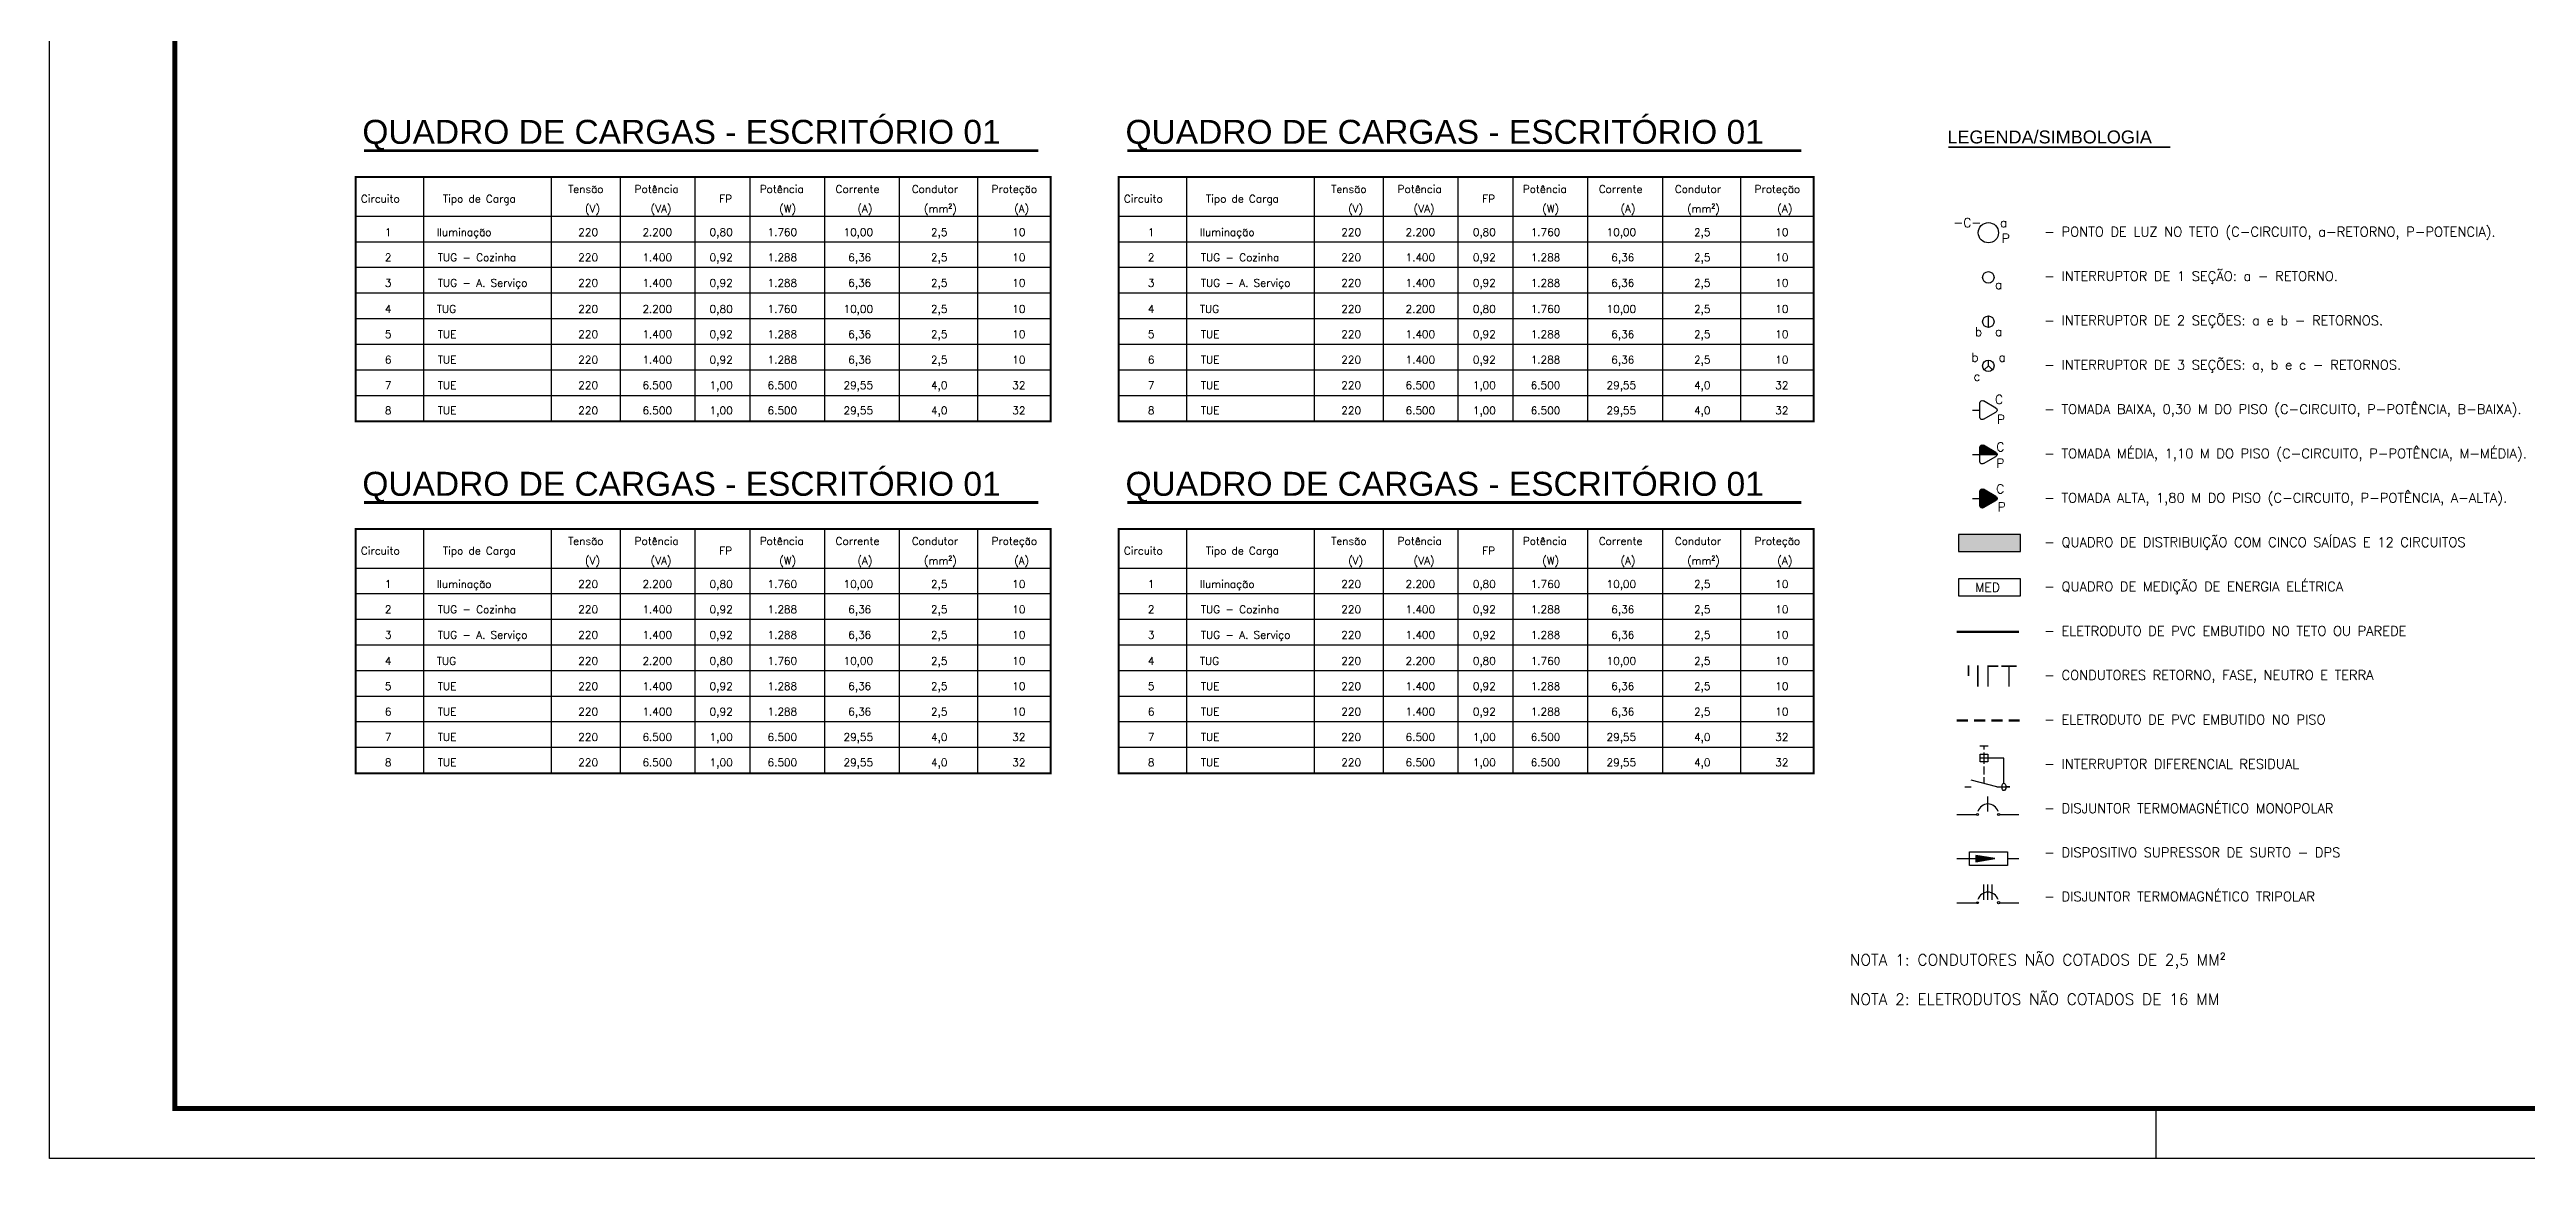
# Model space of a CAD drawing. Header units: millimetres. Extents: x 2788 to 2954, y 1337 to 1391.
# Drawn here: x 2875.97 to 2900.69, y 1336.55 to 1347.61 of the extents above; entities that cross this region are included whole.
import ezdxf
from ezdxf.enums import TextEntityAlignment as Align

# ---------------------------------------------------------------- set-up
doc = ezdxf.new("R2010")
doc.units = ezdxf.units.MM
doc.linetypes.add('HIDDEN', pattern=[0.375, 0.25, -0.125])
for name, color, linetype in [('Diagrama Unifilar', 7, 'Continuous'), ('ILUMINACAO', 1, 'Continuous'), ('INTERRUPTORES', 1, 'Continuous'), ('LEGENDAS', 7, 'Continuous'), ('TOMADAS-ENERGIA', 1, 'Continuous')]:
    doc.layers.add(name, color=color, linetype=linetype)
doc.layers.add('ELETRODUTO', color=5, linetype='Continuous', lineweight=50)
doc.layers.add('TOMADAS', color=1, linetype='Continuous', lineweight=25)
doc.styles.add('ANACECILIA', font='swissel.ttf')
doc.styles.add('ROMANS', font='romans.shx', dxfattribs={"height": 0.002})

# ---------------------------------------------------------------- blocks, each defined once
blk = doc.blocks.new('A$C4C292237')
at = {"linetype": 'Continuous'}
for p, q in [((1.1, 0.573), (0, 0.573)), ((0, 0.573), (0, 0.273)), ((1.1, 0.273), (1.1, 0.573)), ((0, 0.273), (1.1, 0.273))]:
    blk.add_line(p, q, dxfattribs=at)
at = {"linetype": 'Continuous', "style": 'ROMANS'}
blk.add_text('MED', height=0.16, dxfattribs=at).set_placement((0.294, 0.345))
at = {"linetype": 'Continuous', "style": 'ROMANS', "flags": 8}
blk.add_attdef('002', text='', height=0.16, dxfattribs=at).set_placement((0.525, 0.742), align=Align.MIDDLE_CENTER)
blk.add_attdef('020', text='', height=0.16, dxfattribs=at).set_placement((0.539, 0.08), align=Align.MIDDLE_RIGHT)
blk = doc.blocks.new('Ir1s01')
blk.add_circle((0, 1.02), 1.02)
at = {"style": 'ROMANS', "flags": 8}
blk.add_attdef('009', text='', height=1.6, dxfattribs=at).set_placement((1.81, 2.29), align=Align.MIDDLE_CENTER)
blk = doc.blocks.new('Ir3s03')
for p, q in [((0, 1.02), (-0.72, 0.3)), ((0, 1.02), (0, 2.03)), ((0.72, 0.3), (0, 1.02)), ((0, 1.02), (0, 1.02))]:
    blk.add_line(p, q)
blk.add_circle((0, 1.02), 1.02)
at = {"style": 'ROMANS', "flags": 8}
for tag, p in [('031', (-2.03, -0.12)), ('030', (-1.77, 2.54)), ('009', (1.79, 2.54))]:
    blk.add_attdef(tag, text='', height=1.6, dxfattribs=at).set_placement(p, align=Align.MIDDLE_CENTER)
blk = doc.blocks.new('IR2S02')
blk.add_line((0, 0), (0, 2.03))
blk.add_circle((0, 1.02), 1.02)
at = {"style": 'ROMANS', "flags": 8}
for tag, p in [('030', (-1.74, 2.3)), ('009', (1.81, 2.29))]:
    blk.add_attdef(tag, text='', height=1.6, dxfattribs=at).set_placement(p, align=Align.MIDDLE_CENTER)
blk = doc.blocks.new('TEBAI01')
for p, q in [((-1.62, 1.95), (-0.35, 4.14)), ((-1.3, 1.32), (1.28, 1.32)), ((0, 0), (0, 1.32)), ((0.35, 4.14), (1.63, 1.92))]:
    blk.add_line(p, q)
for centre, start, end in [((-1.3, 1.71), 143.1332, 270.777), ((0, 3.97), 26.0479, 153.9521), ((1.3, 1.71), 267.1811, 32.5689)]:
    blk.add_arc(centre, 0.393, start, end)
at = {"style": 'ROMANS', "flags": 8}
for tag, p in [('020', (-5.03, 2.2)), ('001', (3.56, 2.23))]:
    blk.add_attdef(tag, text='', height=1.6, dxfattribs=at).set_placement(p, align=Align.MIDDLE_CENTER)
blk = doc.blocks.new('TEMED02')
for p, q in [((-1.62, 1.95), (-0.35, 4.14)), ((-1.3, 1.32), (1.28, 1.32)), ((0, 1.32), (0, 4.36)), ((0, 0), (0, 1.32)), ((0.35, 4.14), (1.63, 1.92))]:
    blk.add_line(p, q)
for centre, start, end in [((-1.3, 1.71), 143.1332, 270.777), ((0, 3.97), 26.0479, 153.9521), ((1.3, 1.71), 267.1811, 32.5689)]:
    blk.add_arc(centre, 0.393, start, end)
at = {"linetype": 'Continuous'}
for points in [[(0, 4.36), (1.63, 1.92), (0.21, 4.3)], [(1.63, 1.92), (0, 4.36), (1.69, 1.72)], [(0, 1.32), (1.69, 1.72), (0, 4.36)], [(1.69, 1.72), (0, 1.32), (1.64, 1.52)], [(1.28, 1.32), (1.64, 1.52), (0, 1.32)], [(0.35, 4.14), (0.21, 4.3), (1.63, 1.92)], [(1.64, 1.52), (1.28, 1.32), (1.49, 1.37)]]:
    blk.add_solid(points, dxfattribs=at)
at = {"style": 'ROMANS', "flags": 8}
for tag, p in [('020', (-4.96, 2.19)), ('001', (3.39, 2.17))]:
    blk.add_attdef(tag, text='', height=1.6, dxfattribs=at).set_placement(p, align=Align.MIDDLE_CENTER)
blk = doc.blocks.new('TEALT03')
for p, q in [((-1.62, 1.95), (-0.35, 4.14)), ((-1.3, 1.32), (1.28, 1.32)), ((0, 0), (0, 1.32)), ((0.35, 4.14), (1.63, 1.92))]:
    blk.add_line(p, q)
for centre, start, end in [((-1.3, 1.71), 143.1332, 270.777), ((0, 3.97), 26.0479, 153.9521), ((1.3, 1.71), 267.1811, 32.5689)]:
    blk.add_arc(centre, 0.393, start, end)
at = {"linetype": 'Continuous'}
for points in [[(-1.69, 1.75), (1.28, 1.32), (-1.62, 1.95)], [(1.28, 1.32), (-1.69, 1.75), (-1.31, 1.32)], [(-1.66, 1.54), (-1.31, 1.32), (-1.69, 1.75)], [(-1.31, 1.32), (-1.66, 1.54), (-1.51, 1.38)], [(-1.62, 1.95), (1.49, 1.37), (-0.35, 4.14)], [(1.49, 1.37), (-1.62, 1.95), (1.28, 1.32)], [(-0.35, 4.14), (1.64, 1.52), (-0.21, 4.3)], [(1.64, 1.52), (-0.35, 4.14), (1.49, 1.37)], [(-0.21, 4.3), (1.69, 1.72), (0, 4.36)], [(1.69, 1.72), (-0.21, 4.3), (1.64, 1.52)], [(0, 4.36), (1.63, 1.92), (0.21, 4.3)], [(1.63, 1.92), (0, 4.36), (1.69, 1.72)], [(0.35, 4.14), (0.21, 4.3), (1.63, 1.92)]]:
    blk.add_solid(points, dxfattribs=at)
at = {"style": 'ROMANS', "flags": 8}
for tag, p in [('020', (-4.82, 2.03)), ('001', (3.51, 2.07))]:
    blk.add_attdef(tag, text='', height=1.6, dxfattribs=at).set_placement(p, align=Align.MIDDLE_CENTER)
blk = doc.blocks.new('A$C01B325C3')
for p, q in [((0.056, 0.194), (0.157, 0.569)), ((0.481, 0.087), (0.481, 0.438)), ((0.659, 0.321), (0.659, 0.442)), ((0.113, 0.087), (0.481, 0.087))]:
    blk.add_line(p, q)
blk.add_lwpolyline([(0.538, 0.325), (0.425, 0.325), (0.425, 0.438), (0.538, 0.438)], close=True)
blk.add_ellipse((0.056, 0.087), major_axis=(-0.0562, 0), ratio=0.5)
at = {"layer": 'Diagrama Unifilar'}
for p, q in [((0.056, 0.666), (0.056, 0.569)), ((0.106, 0.381), (0.197, 0.381)), ((0.239, 0.381), (0.355, 0.381)), ((0.397, 0.381), (0.566, 0.381)), ((0.608, 0.381), (0.659, 0.381)), ((0.056, 0.194), (0.056, 0)), ((0.056, 0), (0.056, 0.059))]:
    blk.add_line(p, q, dxfattribs=at)
at = {"style": 'ROMANS', "flags": 8}
for tag, p in [('001', (0.691, 0.452)), ('009', (0.692, 0.325))]:
    blk.add_attdef(tag, text='', height=0.08, dxfattribs=at).set_placement(p, align=Align.MIDDLE_LEFT)
blk = doc.blocks.new('A$C7F555F9E')
at = {"linetype": 'Continuous'}
for p, q in [((0.55, 0.262), (0, 0.262)), ((0, 0.262), (0, 0.112)), ((0.55, 0.112), (0.55, 0.262)), ((0, 0.112), (0.55, 0.112))]:
    blk.add_line(p, q, dxfattribs=at)
at = {"linetype": 'Continuous', "style": 'ROMANS', "flags": 8}
blk.add_attdef('002', text='', height=0.08, dxfattribs=at).set_placement((0.263, 0.346), align=Align.MIDDLE_CENTER)
blk.add_attdef('020', text='', height=0.08, dxfattribs=at).set_placement((0.275, 0.04), align=Align.MIDDLE_RIGHT)
blk = doc.blocks.new('A$C0BD3781F')
blk.add_circle((0.36, 0.36), 0.36)
at = {"style": 'ROMANS', "flags": 8}
for tag, p in [('001', (0.188, 0.472)), ('020', (0.356, 0.232)), ('009', (0.502, 0.474))]:
    blk.add_attdef(tag, text='', height=0.16, dxfattribs=at).set_placement(p, align=Align.MIDDLE_CENTER)

msp = doc.modelspace()

# ---------------------------------------------------------------- hatches: boundary and pattern name
msp.add_hatch(color=256).paths.add_polyline_path([(2895.194, 1339.57), (2895.194, 1339.507), (2895.383, 1339.539)])
at = {"layer": 'Diagrama Unifilar'}
for points in [[(2879.026, 1345.95), (2879.033, 1345.95), (2879.033, 1346.342), (2879.026, 1346.342)], [(2886.642, 1345.95), (2886.648, 1345.95), (2886.648, 1346.342), (2886.642, 1346.342)], [(2879.026, 1342.439), (2879.033, 1342.439), (2879.033, 1342.83), (2879.026, 1342.83)], [(2886.642, 1342.439), (2886.648, 1342.439), (2886.648, 1342.83), (2886.642, 1342.83)]]:
    msp.add_hatch(color=256, dxfattribs=at).paths.add_polyline_path(points)
at = {"layer": 'TOMADAS'}
h = msp.add_hatch(color=256, dxfattribs=at)
h.dxf.hatch_style = 1
h.paths.add_polyline_path([(2895.642, 1342.771), (2895.023, 1342.771), (2895.023, 1342.603), (2895.642, 1342.603)])

# ---------------------------------------------------------------- linework, layer by layer
for p, q in [((2875.971, 1336.547), (2875.971, 1366.247)), ((2895.132, 1339.539), (2895.132, 1339.539)), ((2895.194, 1339.57), (2895.194, 1339.507)), ((2895.383, 1339.539), (2895.194, 1339.57)), ((2895.194, 1339.507), (2895.383, 1339.539)), ((2896.996, 1336.547), (2896.996, 1337.047)), ((2918.021, 1336.547), (2875.971, 1336.547))]:
    msp.add_line(p, q)
at = {"const_width": 0.05}
msp.add_lwpolyline([(2877.221, 1337.047), (2877.221, 1365.747), (2917.521, 1365.747), (2917.521, 1337.047)], close=True, dxfattribs=at)
for points, const_width in [([(2879.11, 1346.603), (2885.838, 1346.603)], 0.029), ([(2886.726, 1346.603), (2893.454, 1346.603)], 0.029), ([(2894.92, 1346.638), (2897.136, 1346.638)], 0.0156), ([(2879.11, 1343.092), (2885.838, 1343.092)], 0.029), ([(2886.726, 1343.092), (2893.454, 1343.092)], 0.029), ([(2895.121, 1341.468), (2895.121, 1341.361)], 0.0152), ([(2895.215, 1341.468), (2895.215, 1341.255)], 0.0152), ([(2895.316, 1341.468), (2895.316, 1341.255)], 0.0152), ([(2895.321, 1341.46), (2895.42, 1341.46)], 0.0152), ([(2895.45, 1341.46), (2895.602, 1341.46)], 0.0152), ([(2895.526, 1341.468), (2895.526, 1341.255)], 0.0152)]:
    msp.add_lwpolyline(points, dxfattribs=dict(const_width=const_width))
msp.add_lwpolyline([(2895.132, 1339.469), (2895.132, 1339.608), (2895.51, 1339.608), (2895.51, 1339.469)], close=True)
at = {"layer": 'Diagrama Unifilar'}
for p, q in [((2885.963, 1346.339), (2879.027, 1346.339)), ((2879.705, 1343.901), (2879.705, 1346.339)), ((2880.98, 1343.901), (2880.98, 1346.339)), ((2881.668, 1343.901), (2881.668, 1346.339)), ((2882.414, 1343.901), (2882.414, 1346.339)), ((2882.962, 1343.901), (2882.962, 1346.339)), ((2883.709, 1343.901), (2883.709, 1346.339)), ((2884.455, 1343.901), (2884.455, 1346.339)), ((2885.236, 1343.901), (2885.236, 1346.339)), ((2893.578, 1346.339), (2886.642, 1346.339)), ((2887.321, 1343.901), (2887.321, 1346.339)), ((2888.595, 1343.901), (2888.595, 1346.339)), ((2889.283, 1343.901), (2889.283, 1346.339)), ((2890.03, 1343.901), (2890.03, 1346.339)), ((2890.578, 1343.901), (2890.578, 1346.339)), ((2891.324, 1343.901), (2891.324, 1346.339)), ((2892.07, 1343.901), (2892.07, 1346.339)), ((2892.851, 1343.901), (2892.851, 1346.339)), ((2885.963, 1345.947), (2879.027, 1345.947)), ((2885.963, 1345.947), (2879.027, 1345.947)), ((2893.578, 1345.947), (2886.642, 1345.947)), ((2893.578, 1345.947), (2886.642, 1345.947)), ((2885.963, 1345.691), (2879.027, 1345.691)), ((2893.578, 1345.691), (2886.642, 1345.691)), ((2885.963, 1345.436), (2879.027, 1345.436)), ((2893.578, 1345.436), (2886.642, 1345.436)), ((2885.963, 1345.18), (2879.027, 1345.18)), ((2893.578, 1345.18), (2886.642, 1345.18)), ((2885.963, 1344.925), (2879.027, 1344.925)), ((2893.578, 1344.925), (2886.642, 1344.925)), ((2885.963, 1344.669), (2879.027, 1344.669)), ((2893.578, 1344.669), (2886.642, 1344.669)), ((2885.963, 1344.414), (2879.027, 1344.414)), ((2893.578, 1344.414), (2886.642, 1344.414)), ((2885.963, 1344.158), (2879.027, 1344.158)), ((2893.578, 1344.158), (2886.642, 1344.158)), ((2885.963, 1343.903), (2879.027, 1343.903)), ((2893.578, 1343.903), (2886.642, 1343.903)), ((2885.963, 1342.828), (2879.027, 1342.828)), ((2879.705, 1340.39), (2879.705, 1342.828)), ((2880.98, 1340.39), (2880.98, 1342.828)), ((2881.668, 1340.39), (2881.668, 1342.828)), ((2882.414, 1340.39), (2882.414, 1342.828)), ((2882.962, 1340.39), (2882.962, 1342.828)), ((2883.709, 1340.39), (2883.709, 1342.828)), ((2884.455, 1340.39), (2884.455, 1342.828)), ((2885.236, 1340.39), (2885.236, 1342.828)), ((2893.578, 1342.828), (2886.642, 1342.828)), ((2887.321, 1340.39), (2887.321, 1342.828)), ((2888.595, 1340.39), (2888.595, 1342.828)), ((2889.283, 1340.39), (2889.283, 1342.828)), ((2890.03, 1340.39), (2890.03, 1342.828)), ((2890.578, 1340.39), (2890.578, 1342.828)), ((2891.324, 1340.39), (2891.324, 1342.828)), ((2892.07, 1340.39), (2892.07, 1342.828)), ((2892.851, 1340.39), (2892.851, 1342.828)), ((2885.963, 1342.435), (2879.027, 1342.435)), ((2885.963, 1342.435), (2879.027, 1342.435)), ((2893.578, 1342.435), (2886.642, 1342.435)), ((2893.578, 1342.435), (2886.642, 1342.435)), ((2885.963, 1342.18), (2879.027, 1342.18)), ((2893.578, 1342.18), (2886.642, 1342.18)), ((2885.963, 1341.924), (2879.027, 1341.924)), ((2893.578, 1341.924), (2886.642, 1341.924)), ((2885.963, 1341.669), (2879.027, 1341.669)), ((2893.578, 1341.669), (2886.642, 1341.669)), ((2885.963, 1341.413), (2879.027, 1341.413)), ((2893.578, 1341.413), (2886.642, 1341.413)), ((2885.963, 1341.158), (2879.027, 1341.158)), ((2893.578, 1341.158), (2886.642, 1341.158)), ((2885.963, 1340.902), (2879.027, 1340.902)), ((2893.578, 1340.902), (2886.642, 1340.902)), ((2885.963, 1340.647), (2879.027, 1340.647)), ((2893.578, 1340.647), (2886.642, 1340.647)), ((2885.963, 1340.391), (2879.027, 1340.391)), ((2893.578, 1340.391), (2886.642, 1340.391)), ((2895.316, 1340.008), (2895.316, 1340.16)), ((2895.007, 1339.979), (2895.201, 1339.979)), ((2895.433, 1339.979), (2895.625, 1339.979)), ((2895.007, 1339.539), (2895.194, 1339.539)), ((2895.51, 1339.539), (2895.625, 1339.539)), ((2895.007, 1339.099), (2895.201, 1339.099)), ((2895.274, 1339.128), (2895.274, 1339.28)), ((2895.316, 1339.128), (2895.316, 1339.28)), ((2895.358, 1339.128), (2895.358, 1339.28)), ((2895.433, 1339.099), (2895.625, 1339.099))]:
    msp.add_line(p, q, dxfattribs=at)
at = {"layer": 'Diagrama Unifilar', "const_width": 0.02}
for points in [[(2879.027, 1346.339), (2879.027, 1343.903), (2885.963, 1343.903), (2885.963, 1346.339), (2879.027, 1346.339)], [(2886.642, 1346.339), (2886.642, 1343.903), (2893.578, 1343.903), (2893.578, 1346.339), (2886.642, 1346.339)], [(2879.027, 1342.828), (2879.027, 1340.391), (2885.963, 1340.391), (2885.963, 1342.828), (2879.027, 1342.828)], [(2886.642, 1342.828), (2886.642, 1340.391), (2893.578, 1340.391), (2893.578, 1342.828), (2886.642, 1342.828)]]:
    msp.add_lwpolyline(points, dxfattribs=at)
at = {"layer": 'Diagrama Unifilar'}
for centre, radius in [((2895.211, 1339.979), 0.00939), ((2895.211, 1339.979), 0.00939), ((2895.422, 1339.979), 0.011), ((2895.211, 1339.099), 0.00939), ((2895.211, 1339.099), 0.00939), ((2895.422, 1339.099), 0.011)]:
    msp.add_circle(centre, radius, dxfattribs=at)
for centre in [(2895.316, 1339.979), (2895.316, 1339.099)]:
    msp.add_arc(centre, 0.105, 16.8836, 163.1164, dxfattribs=at)
at = {"layer": 'ELETRODUTO'}
for p, q in [((2895.625, 1341.801), (2895.007, 1341.801)), ((2895.007, 1340.916), (2895.116, 1340.916)), ((2895.18, 1340.916), (2895.289, 1340.916)), ((2895.351, 1340.916), (2895.46, 1340.916)), ((2895.523, 1340.916), (2895.632, 1340.916))]:
    msp.add_line(p, q, dxfattribs=at)

# ---------------------------------------------------------------- block references
at = {"xscale": 0.6749999999999999, "yscale": 0.6749999999999999, "zscale": 0.6749999999999999, "rotation": 90}
msp.add_blockref('A$C01B325C3', (2895.534, 1340.217), dxfattribs=at)
at = {"layer": 'Diagrama Unifilar', "xscale": 0.5625, "yscale": 0.5625, "zscale": 0.5625}
msp.add_blockref('A$C4C292237', (2895.023, 1342.007), dxfattribs=at)
at = {"layer": 'ILUMINACAO'}
ref = msp.add_blockref('A$C0BD3781F', (2895.219, 1345.683), dxfattribs=dict(at, xscale=0.28125, yscale=0.28125, zscale=0.28125))
ref.add_attrib('020', 'P', dxfattribs={"layer": '0', "height": 0.09, "style": 'ROMANS', "flags": 8}).set_placement((2895.494, 1345.728), align=Align.MIDDLE_CENTER)
ref.add_attrib('009', 'a', dxfattribs={"layer": '0', "height": 0.09, "style": 'ROMANS', "flags": 8}).set_placement((2895.472, 1345.885), align=Align.MIDDLE_CENTER)
ref.add_attrib('001', '-C-', dxfattribs={"layer": '0', "height": 0.09, "style": 'ROMANS', "flags": 8}).set_placement((2895.11, 1345.885), align=Align.MIDDLE_CENTER)
at = {"layer": 'INTERRUPTORES'}
ref = msp.add_blockref('Ir1s01', (2895.32, 1345.281), dxfattribs=dict(at, xscale=0.05624999999918145, yscale=0.05624999999918145, zscale=0.05624999999918145))
ref.add_attrib('009', 'a', dxfattribs={"layer": '0', "height": 0.09, "style": 'ROMANS', "flags": 8}).set_placement((2895.422, 1345.267), align=Align.MIDDLE_CENTER)
ref = msp.add_blockref('IR2S02', (2895.32, 1344.839), dxfattribs=dict(at, xscale=0.05625000000000001, yscale=0.05625000000000001, zscale=0.05625000000000001))
ref.add_attrib('009', 'a', dxfattribs={"layer": '0', "height": 0.09, "style": 'ROMANS'}).set_placement((2895.422, 1344.798), align=Align.MIDDLE_CENTER)
ref.add_attrib('030', 'b', dxfattribs={"layer": '0', "height": 0.09, "style": 'ROMANS'}).set_placement((2895.222, 1344.797), align=Align.MIDDLE_CENTER)
ref = msp.add_blockref('Ir3s03', (2895.32, 1344.399), dxfattribs=dict(at, xscale=0.05625000000000001, yscale=0.05625000000000001, zscale=0.05625000000000001))
ref.add_attrib('009', 'a', dxfattribs={"layer": '0', "height": 0.09, "style": 'ROMANS'}).set_placement((2895.458, 1344.542), align=Align.MIDDLE_CENTER)
ref.add_attrib('030', 'b', dxfattribs={"layer": '0', "height": 0.09, "style": 'ROMANS'}).set_placement((2895.186, 1344.542), align=Align.MIDDLE_CENTER)
ref.add_attrib('031', 'c', dxfattribs={"layer": '0', "height": 0.09, "style": 'ROMANS'}).set_placement((2895.206, 1344.351), align=Align.MIDDLE_CENTER)
at = {"layer": 'TOMADAS', "xscale": 1.125, "yscale": 1.125, "zscale": 1.125}
msp.add_blockref('A$C7F555F9E', (2895.023, 1342.477), dxfattribs=at)
at = {"layer": 'TOMADAS-ENERGIA'}
ref = msp.add_blockref('TEBAI01', (2895.162, 1344.014), dxfattribs=dict(at, xscale=-0.05625000005238689, yscale=0.05625000005238689, zscale=0.05625000005238689, rotation=270))
ref.add_attrib('001', 'C', dxfattribs={"layer": '0', "height": 0.09, "style": 'ROMANS', "flags": 8}).set_placement((2895.427, 1344.12), align=Align.MIDDLE_CENTER)
ref.add_attrib('020', 'P', dxfattribs={"layer": '0', "height": 0.09, "style": 'ROMANS', "flags": 8}).set_placement((2895.446, 1343.921), align=Align.MIDDLE_CENTER)
ref = msp.add_blockref('TEMED02', (2895.162, 1343.572), dxfattribs=dict(at, xscale=-0.05625000005238689, yscale=0.05625000005238689, zscale=0.05625000005238689, rotation=270))
ref.add_attrib('001', 'C', dxfattribs={"layer": '0', "height": 0.09, "style": 'ROMANS', "flags": 8}).set_placement((2895.44, 1343.647), align=Align.MIDDLE_CENTER)
ref.add_attrib('020', 'P', dxfattribs={"layer": '0', "height": 0.09, "style": 'ROMANS', "flags": 8}).set_placement((2895.44, 1343.484), align=Align.MIDDLE_CENTER)
ref = msp.add_blockref('TEALT03', (2895.162, 1343.132), dxfattribs=dict(at, xscale=-0.05625000000000001, yscale=0.05625000000000001, zscale=0.05625000000000001, rotation=270))
ref.add_attrib('001', 'C', dxfattribs={"layer": '0', "height": 0.09, "style": 'ROMANS'}).set_placement((2895.438, 1343.228), align=Align.MIDDLE_CENTER)
ref.add_attrib('020', 'P', dxfattribs={"layer": '0', "height": 0.09, "style": 'ROMANS'}).set_placement((2895.452, 1343.048), align=Align.MIDDLE_CENTER)

# ---------------------------------------------------------------- texts
at = {"style": 'ANACECILIA'}
for s, height, p in [('QUADRO DE CARGAS - ESCRITÓRIO 01', 0.23928, (2879.093, 1346.671)), ('QUADRO DE CARGAS - ESCRITÓRIO 01', 0.23928, (2886.709, 1346.671)), ('LEGENDA/SIMBOLOGIA', 0.12891, (2894.911, 1346.675)), ('QUADRO DE CARGAS - ESCRITÓRIO 01', 0.23928, (2879.093, 1343.159)), ('QUADRO DE CARGAS - ESCRITÓRIO 01', 0.23928, (2886.709, 1343.159))]:
    msp.add_text(s, height=height, dxfattribs=at).set_placement(p)
at = {"layer": 'LEGENDAS', "color": 7, "linetype": 'HIDDEN', "style": 'ROMANS'}
for s, height, p in [('Tensão ', 0.0765, (2881.146, 1346.181)), ('Potência ', 0.0765, (2881.81, 1346.181)), ('Potência ', 0.0765, (2883.059, 1346.181)), ('Corrente ', 0.0765, (2883.816, 1346.181)), ('Condutor ', 0.0765, (2884.576, 1346.181)), ('Proteção ', 0.0765, (2885.372, 1346.181)), ('Tensão ', 0.0765, (2888.761, 1346.181)), ('Potência ', 0.0765, (2889.425, 1346.181)), ('Potência ', 0.0765, (2890.674, 1346.181)), ('Corrente ', 0.0765, (2891.432, 1346.181)), ('Condutor ', 0.0765, (2892.191, 1346.181)), ('Proteção ', 0.0765, (2892.987, 1346.181)), ('Circuito', 0.0765, (2879.079, 1346.084)), ('Tipo de Carga', 0.0765, (2879.897, 1346.084)), ('(V)', 0.0765, (2881.315, 1345.986)), ('(VA)', 0.0765, (2881.969, 1345.986)), ('FP', 0.0765, (2882.654, 1346.084)), ('(W)', 0.0765, (2883.252, 1345.986)), ('(A)', 0.0765, (2884.033, 1345.986)), ('(mm²)', 0.0765, (2884.698, 1345.986)), ('(A)', 0.0765, (2885.597, 1345.986)), ('Circuito', 0.0765, (2886.694, 1346.084)), ('Tipo de Carga', 0.0765, (2887.512, 1346.084)), ('(V)', 0.0765, (2888.93, 1345.986)), ('(VA)', 0.0765, (2889.584, 1345.986)), ('FP', 0.0765, (2890.269, 1346.084)), ('(W)', 0.0765, (2890.867, 1345.986)), ('(A)', 0.0765, (2891.648, 1345.986)), ('(mm²)', 0.0765, (2892.313, 1345.986)), ('(A)', 0.0765, (2893.213, 1345.986)), ('1', 0.0765, (2879.318, 1345.751)), ('Iluminação', 0.0765, (2879.835, 1345.751)), ('220', 0.0765, (2881.248, 1345.751)), ('2.200', 0.0765, (2881.888, 1345.751)), ('0,80', 0.0765, (2882.559, 1345.751)), ('1.760', 0.0765, (2883.137, 1345.751)), ('10,00', 0.0765, (2883.895, 1345.751)), ('2,5', 0.0765, (2884.768, 1345.751)), ('10', 0.0765, (2885.578, 1345.751)), ('1', 0.0765, (2886.933, 1345.751)), ('Iluminação', 0.0765, (2887.45, 1345.751)), ('220', 0.0765, (2888.863, 1345.751)), ('2.200', 0.0765, (2889.504, 1345.751)), ('0,80', 0.0765, (2890.175, 1345.751)), ('1.760', 0.0765, (2890.753, 1345.751)), ('10,00', 0.0765, (2891.51, 1345.751)), ('2,5', 0.0765, (2892.383, 1345.751)), ('10', 0.0765, (2893.193, 1345.751)), ('- PONTO DE LUZ NO TETO (C-CIRCUITO, a-RETORNO, P-POTENCIA).', 0.09563, (2895.878, 1345.746)), ('2', 0.0765, (2879.318, 1345.499)), ('TUG - Cozinha', 0.0765, (2879.845, 1345.499)), ('220', 0.0765, (2881.248, 1345.499)), ('1.400', 0.0765, (2881.888, 1345.499)), ('0,92', 0.0765, (2882.559, 1345.499)), ('1.288', 0.0765, (2883.137, 1345.499)), ('6,36', 0.0765, (2883.942, 1345.499)), ('2,5', 0.0765, (2884.768, 1345.499)), ('10', 0.0765, (2885.578, 1345.499)), ('2', 0.0765, (2886.933, 1345.499)), ('TUG - Cozinha', 0.0765, (2887.46, 1345.499)), ('220', 0.0765, (2888.863, 1345.499)), ('1.400', 0.0765, (2889.504, 1345.499)), ('0,92', 0.0765, (2890.175, 1345.499)), ('1.288', 0.0765, (2890.753, 1345.499)), ('6,36', 0.0765, (2891.557, 1345.499)), ('2,5', 0.0765, (2892.383, 1345.499)), ('10', 0.0765, (2893.193, 1345.499)), ('3', 0.0765, (2879.318, 1345.245)), ('TUG - A. Serviço', 0.0765, (2879.845, 1345.245)), ('220', 0.0765, (2881.248, 1345.245)), ('1.400', 0.0765, (2881.888, 1345.245)), ('0,92', 0.0765, (2882.559, 1345.245)), ('1.288', 0.0765, (2883.137, 1345.245)), ('6,36', 0.0765, (2883.942, 1345.245)), ('2,5', 0.0765, (2884.768, 1345.245)), ('10', 0.0765, (2885.578, 1345.245)), ('3', 0.0765, (2886.933, 1345.245)), ('TUG - A. Serviço', 0.0765, (2887.46, 1345.245)), ('220', 0.0765, (2888.863, 1345.245)), ('1.400', 0.0765, (2889.504, 1345.245)), ('0,92', 0.0765, (2890.175, 1345.245)), ('1.288', 0.0765, (2890.753, 1345.245)), ('6,36', 0.0765, (2891.557, 1345.245)), ('2,5', 0.0765, (2892.383, 1345.245)), ('10', 0.0765, (2893.193, 1345.245)), ('- INTERRUPTOR DE 1 SEÇÃO: a - RETORNO.', 0.09563, (2895.878, 1345.303)), ('4', 0.0765, (2879.318, 1344.985)), ('TUG', 0.0765, (2879.835, 1344.985)), ('220', 0.0765, (2881.248, 1344.985)), ('2.200', 0.0765, (2881.888, 1344.985)), ('0,80', 0.0765, (2882.559, 1344.985)), ('1.760', 0.0765, (2883.137, 1344.985)), ('10,00', 0.0765, (2883.895, 1344.985)), ('2,5', 0.0765, (2884.768, 1344.985)), ('10', 0.0765, (2885.578, 1344.985)), ('4', 0.0765, (2886.933, 1344.985)), ('TUG', 0.0765, (2887.45, 1344.985)), ('220', 0.0765, (2888.863, 1344.985)), ('2.200', 0.0765, (2889.504, 1344.985)), ('0,80', 0.0765, (2890.175, 1344.985)), ('1.760', 0.0765, (2890.753, 1344.985)), ('10,00', 0.0765, (2891.51, 1344.985)), ('2,5', 0.0765, (2892.383, 1344.985)), ('10', 0.0765, (2893.193, 1344.985)), ('- INTERRUPTOR DE 2 SEÇÕES: a e b - RETORNOS.', 0.09563, (2895.878, 1344.861)), ('5', 0.0765, (2879.318, 1344.733)), ('TUE', 0.0765, (2879.845, 1344.733)), ('220', 0.0765, (2881.248, 1344.733)), ('1.400', 0.0765, (2881.888, 1344.733)), ('0,92', 0.0765, (2882.559, 1344.733)), ('1.288', 0.0765, (2883.137, 1344.733)), ('6,36', 0.0765, (2883.942, 1344.733)), ('2,5', 0.0765, (2884.768, 1344.733)), ('10', 0.0765, (2885.578, 1344.733)), ('5', 0.0765, (2886.933, 1344.733)), ('TUE', 0.0765, (2887.46, 1344.733)), ('220', 0.0765, (2888.863, 1344.733)), ('1.400', 0.0765, (2889.504, 1344.733)), ('0,92', 0.0765, (2890.175, 1344.733)), ('1.288', 0.0765, (2890.753, 1344.733)), ('6,36', 0.0765, (2891.557, 1344.733)), ('2,5', 0.0765, (2892.383, 1344.733)), ('10', 0.0765, (2893.193, 1344.733)), ('6', 0.0765, (2879.318, 1344.478)), ('TUE', 0.0765, (2879.845, 1344.478)), ('220', 0.0765, (2881.248, 1344.478)), ('1.400', 0.0765, (2881.888, 1344.478)), ('0,92', 0.0765, (2882.559, 1344.478)), ('1.288', 0.0765, (2883.137, 1344.478)), ('6,36', 0.0765, (2883.942, 1344.478)), ('2,5', 0.0765, (2884.768, 1344.478)), ('10', 0.0765, (2885.578, 1344.478)), ('6', 0.0765, (2886.933, 1344.478)), ('TUE', 0.0765, (2887.46, 1344.478)), ('220', 0.0765, (2888.863, 1344.478)), ('1.400', 0.0765, (2889.504, 1344.478)), ('0,92', 0.0765, (2890.175, 1344.478)), ('1.288', 0.0765, (2890.753, 1344.478)), ('6,36', 0.0765, (2891.557, 1344.478)), ('2,5', 0.0765, (2892.383, 1344.478)), ('10', 0.0765, (2893.193, 1344.478)), ('- INTERRUPTOR DE 3 SEÇÕES: a, b e c - RETORNOS.', 0.09563, (2895.878, 1344.418)), ('7', 0.0765, (2879.318, 1344.224)), ('TUE', 0.0765, (2879.845, 1344.224)), ('220', 0.0765, (2881.248, 1344.224)), ('6.500', 0.0765, (2881.888, 1344.224)), ('1,00', 0.0765, (2882.559, 1344.224)), ('6.500', 0.0765, (2883.137, 1344.224)), ('29,55', 0.0765, (2883.895, 1344.224)), ('4,0', 0.0765, (2884.768, 1344.224)), ('32', 0.0765, (2885.578, 1344.224)), ('7', 0.0765, (2886.933, 1344.224)), ('TUE', 0.0765, (2887.46, 1344.224)), ('220', 0.0765, (2888.863, 1344.224)), ('6.500', 0.0765, (2889.504, 1344.224)), ('1,00', 0.0765, (2890.175, 1344.224)), ('6.500', 0.0765, (2890.753, 1344.224)), ('29,55', 0.0765, (2891.51, 1344.224)), ('4,0', 0.0765, (2892.383, 1344.224)), ('32', 0.0765, (2893.193, 1344.224)), ('8', 0.0765, (2879.318, 1343.972)), ('TUE', 0.0765, (2879.845, 1343.972)), ('220', 0.0765, (2881.248, 1343.972)), ('6.500', 0.0765, (2881.888, 1343.972)), ('1,00', 0.0765, (2882.559, 1343.972)), ('6.500', 0.0765, (2883.137, 1343.972)), ('29,55', 0.0765, (2883.895, 1343.972)), ('4,0', 0.0765, (2884.768, 1343.972)), ('32', 0.0765, (2885.578, 1343.972)), ('8', 0.0765, (2886.933, 1343.972)), ('TUE', 0.0765, (2887.46, 1343.972)), ('220', 0.0765, (2888.863, 1343.972)), ('6.500', 0.0765, (2889.504, 1343.972)), ('1,00', 0.0765, (2890.175, 1343.972)), ('6.500', 0.0765, (2890.753, 1343.972)), ('29,55', 0.0765, (2891.51, 1343.972)), ('4,0', 0.0765, (2892.383, 1343.972)), ('32', 0.0765, (2893.193, 1343.972)), ('- TOMADA BAIXA, 0,30 M DO PISO (C-CIRCUITO, P-POTÊNCIA, B-BAIXA).', 0.09563, (2895.878, 1343.976)), ('- TOMADA MÉDIA, 1,10 M DO PISO (C-CIRCUITO, P-POTÊNCIA, M-MÉDIA).', 0.09563, (2895.878, 1343.533)), ('- TOMADA ALTA, 1,80 M DO PISO (C-CIRCUITO, P-POTÊNCIA, A-ALTA).', 0.09563, (2895.878, 1343.091)), ('Tensão ', 0.0765, (2881.146, 1342.669)), ('Potência ', 0.0765, (2881.81, 1342.669)), ('Potência ', 0.0765, (2883.059, 1342.669)), ('Corrente ', 0.0765, (2883.816, 1342.669)), ('Condutor ', 0.0765, (2884.576, 1342.669)), ('Proteção ', 0.0765, (2885.372, 1342.669)), ('Tensão ', 0.0765, (2888.761, 1342.669)), ('Potência ', 0.0765, (2889.425, 1342.669)), ('Potência ', 0.0765, (2890.674, 1342.669)), ('Corrente ', 0.0765, (2891.432, 1342.669)), ('Condutor ', 0.0765, (2892.191, 1342.669)), ('Proteção ', 0.0765, (2892.987, 1342.669)), ('- QUADRO DE DISTRIBUIÇÃO COM CINCO SAÍDAS E 12 CIRCUITOS', 0.09563, (2895.878, 1342.648)), ('Circuito', 0.0765, (2879.079, 1342.572)), ('Tipo de Carga', 0.0765, (2879.897, 1342.572)), ('(V)', 0.0765, (2881.315, 1342.474)), ('(VA)', 0.0765, (2881.969, 1342.474)), ('FP', 0.0765, (2882.654, 1342.572)), ('(W)', 0.0765, (2883.252, 1342.474)), ('(A)', 0.0765, (2884.033, 1342.474)), ('(mm²)', 0.0765, (2884.698, 1342.474)), ('(A)', 0.0765, (2885.597, 1342.474)), ('Circuito', 0.0765, (2886.694, 1342.572)), ('Tipo de Carga', 0.0765, (2887.512, 1342.572)), ('(V)', 0.0765, (2888.93, 1342.474)), ('(VA)', 0.0765, (2889.584, 1342.474)), ('FP', 0.0765, (2890.269, 1342.572)), ('(W)', 0.0765, (2890.867, 1342.474)), ('(A)', 0.0765, (2891.648, 1342.474)), ('(mm²)', 0.0765, (2892.313, 1342.474)), ('(A)', 0.0765, (2893.213, 1342.474)), ('1', 0.0765, (2879.318, 1342.24)), ('Iluminação', 0.0765, (2879.835, 1342.24)), ('220', 0.0765, (2881.248, 1342.24)), ('2.200', 0.0765, (2881.888, 1342.24)), ('0,80', 0.0765, (2882.559, 1342.24)), ('1.760', 0.0765, (2883.137, 1342.24)), ('10,00', 0.0765, (2883.895, 1342.24)), ('2,5', 0.0765, (2884.768, 1342.24)), ('10', 0.0765, (2885.578, 1342.24)), ('1', 0.0765, (2886.933, 1342.24)), ('Iluminação', 0.0765, (2887.45, 1342.24)), ('220', 0.0765, (2888.863, 1342.24)), ('2.200', 0.0765, (2889.504, 1342.24)), ('0,80', 0.0765, (2890.175, 1342.24)), ('1.760', 0.0765, (2890.753, 1342.24)), ('10,00', 0.0765, (2891.51, 1342.24)), ('2,5', 0.0765, (2892.383, 1342.24)), ('10', 0.0765, (2893.193, 1342.24)), ('- QUADRO DE MEDIÇÃO DE ENERGIA ELÉTRICA', 0.09563, (2895.878, 1342.206)), ('2', 0.0765, (2879.318, 1341.987)), ('TUG - Cozinha', 0.0765, (2879.845, 1341.987)), ('220', 0.0765, (2881.248, 1341.987)), ('1.400', 0.0765, (2881.888, 1341.987)), ('0,92', 0.0765, (2882.559, 1341.987)), ('1.288', 0.0765, (2883.137, 1341.987)), ('6,36', 0.0765, (2883.942, 1341.987)), ('2,5', 0.0765, (2884.768, 1341.987)), ('10', 0.0765, (2885.578, 1341.987)), ('2', 0.0765, (2886.933, 1341.987)), ('TUG - Cozinha', 0.0765, (2887.46, 1341.987)), ('220', 0.0765, (2888.863, 1341.987)), ('1.400', 0.0765, (2889.504, 1341.987)), ('0,92', 0.0765, (2890.175, 1341.987)), ('1.288', 0.0765, (2890.753, 1341.987)), ('6,36', 0.0765, (2891.557, 1341.987)), ('2,5', 0.0765, (2892.383, 1341.987)), ('10', 0.0765, (2893.193, 1341.987)), ('3', 0.0765, (2879.318, 1341.733)), ('TUG - A. Serviço', 0.0765, (2879.845, 1341.733)), ('220', 0.0765, (2881.248, 1341.733)), ('1.400', 0.0765, (2881.888, 1341.733)), ('0,92', 0.0765, (2882.559, 1341.733)), ('1.288', 0.0765, (2883.137, 1341.733)), ('6,36', 0.0765, (2883.942, 1341.733)), ('2,5', 0.0765, (2884.768, 1341.733)), ('10', 0.0765, (2885.578, 1341.733)), ('3', 0.0765, (2886.933, 1341.733)), ('TUG - A. Serviço', 0.0765, (2887.46, 1341.733)), ('220', 0.0765, (2888.863, 1341.733)), ('1.400', 0.0765, (2889.504, 1341.733)), ('0,92', 0.0765, (2890.175, 1341.733)), ('1.288', 0.0765, (2890.753, 1341.733)), ('6,36', 0.0765, (2891.557, 1341.733)), ('2,5', 0.0765, (2892.383, 1341.733)), ('10', 0.0765, (2893.193, 1341.733)), ('- ELETRODUTO DE PVC EMBUTIDO NO TETO OU PAREDE', 0.09563, (2895.878, 1341.763)), ('4', 0.0765, (2879.318, 1341.473)), ('TUG', 0.0765, (2879.835, 1341.473)), ('220', 0.0765, (2881.248, 1341.473)), ('2.200', 0.0765, (2881.888, 1341.473)), ('0,80', 0.0765, (2882.559, 1341.473)), ('1.760', 0.0765, (2883.137, 1341.473)), ('10,00', 0.0765, (2883.895, 1341.473)), ('2,5', 0.0765, (2884.768, 1341.473)), ('10', 0.0765, (2885.578, 1341.473)), ('4', 0.0765, (2886.933, 1341.473)), ('TUG', 0.0765, (2887.45, 1341.473)), ('220', 0.0765, (2888.863, 1341.473)), ('2.200', 0.0765, (2889.504, 1341.473)), ('0,80', 0.0765, (2890.175, 1341.473)), ('1.760', 0.0765, (2890.753, 1341.473)), ('10,00', 0.0765, (2891.51, 1341.473)), ('2,5', 0.0765, (2892.383, 1341.473)), ('10', 0.0765, (2893.193, 1341.473)), ('5', 0.0765, (2879.318, 1341.221)), ('TUE', 0.0765, (2879.845, 1341.221)), ('220', 0.0765, (2881.248, 1341.221)), ('1.400', 0.0765, (2881.888, 1341.221)), ('0,92', 0.0765, (2882.559, 1341.221)), ('1.288', 0.0765, (2883.137, 1341.221)), ('6,36', 0.0765, (2883.942, 1341.221)), ('2,5', 0.0765, (2884.768, 1341.221)), ('10', 0.0765, (2885.578, 1341.221)), ('5', 0.0765, (2886.933, 1341.221)), ('TUE', 0.0765, (2887.46, 1341.221)), ('220', 0.0765, (2888.863, 1341.221)), ('1.400', 0.0765, (2889.504, 1341.221)), ('0,92', 0.0765, (2890.175, 1341.221)), ('1.288', 0.0765, (2890.753, 1341.221)), ('6,36', 0.0765, (2891.557, 1341.221)), ('2,5', 0.0765, (2892.383, 1341.221)), ('10', 0.0765, (2893.193, 1341.221)), ('- CONDUTORES RETORNO, FASE, NEUTRO E TERRA', 0.09563, (2895.878, 1341.323)), ('6', 0.0765, (2879.318, 1340.967)), ('TUE', 0.0765, (2879.845, 1340.967)), ('220', 0.0765, (2881.248, 1340.967)), ('1.400', 0.0765, (2881.888, 1340.967)), ('0,92', 0.0765, (2882.559, 1340.967)), ('1.288', 0.0765, (2883.137, 1340.967)), ('6,36', 0.0765, (2883.942, 1340.967)), ('2,5', 0.0765, (2884.768, 1340.967)), ('10', 0.0765, (2885.578, 1340.967)), ('6', 0.0765, (2886.933, 1340.967)), ('TUE', 0.0765, (2887.46, 1340.967)), ('220', 0.0765, (2888.863, 1340.967)), ('1.400', 0.0765, (2889.504, 1340.967)), ('0,92', 0.0765, (2890.175, 1340.967)), ('1.288', 0.0765, (2890.753, 1340.967)), ('6,36', 0.0765, (2891.557, 1340.967)), ('2,5', 0.0765, (2892.383, 1340.967)), ('10', 0.0765, (2893.193, 1340.967)), ('7', 0.0765, (2879.318, 1340.713)), ('TUE', 0.0765, (2879.845, 1340.713)), ('220', 0.0765, (2881.248, 1340.713)), ('6.500', 0.0765, (2881.888, 1340.713)), ('1,00', 0.0765, (2882.559, 1340.713)), ('6.500', 0.0765, (2883.137, 1340.713)), ('29,55', 0.0765, (2883.895, 1340.713)), ('4,0', 0.0765, (2884.768, 1340.713)), ('32', 0.0765, (2885.578, 1340.713)), ('7', 0.0765, (2886.933, 1340.713)), ('TUE', 0.0765, (2887.46, 1340.713)), ('220', 0.0765, (2888.863, 1340.713)), ('6.500', 0.0765, (2889.504, 1340.713)), ('1,00', 0.0765, (2890.175, 1340.713)), ('6.500', 0.0765, (2890.753, 1340.713)), ('29,55', 0.0765, (2891.51, 1340.713)), ('4,0', 0.0765, (2892.383, 1340.713)), ('32', 0.0765, (2893.193, 1340.713)), ('- ELETRODUTO DE PVC EMBUTIDO NO PISO', 0.09563, (2895.878, 1340.878)), ('8', 0.0765, (2879.318, 1340.46)), ('TUE', 0.0765, (2879.845, 1340.46)), ('220', 0.0765, (2881.248, 1340.46)), ('6.500', 0.0765, (2881.888, 1340.46)), ('1,00', 0.0765, (2882.559, 1340.46)), ('6.500', 0.0765, (2883.137, 1340.46)), ('29,55', 0.0765, (2883.895, 1340.46)), ('4,0', 0.0765, (2884.768, 1340.46)), ('32', 0.0765, (2885.578, 1340.46)), ('8', 0.0765, (2886.933, 1340.46)), ('TUE', 0.0765, (2887.46, 1340.46)), ('220', 0.0765, (2888.863, 1340.46)), ('6.500', 0.0765, (2889.504, 1340.46)), ('1,00', 0.0765, (2890.175, 1340.46)), ('6.500', 0.0765, (2890.753, 1340.46)), ('29,55', 0.0765, (2891.51, 1340.46)), ('4,0', 0.0765, (2892.383, 1340.46)), ('32', 0.0765, (2893.193, 1340.46)), ('- INTERRUPTOR DIFERENCIAL RESIDUAL', 0.09563, (2895.878, 1340.436)), ('- DISJUNTOR TERMOMAGNÉTICO MONOPOLAR', 0.09563, (2895.878, 1339.993)), ('- DISPOSITIVO SUPRESSOR DE SURTO - DPS', 0.09563, (2895.878, 1339.553)), ('- DISJUNTOR TERMOMAGNÉTICO TRIPOLAR', 0.09563, (2895.878, 1339.113)), ('NOTA 1: CONDUTORES NÃO COTADOS DE 2,5 MM²', 0.1125, (2893.937, 1338.472)), ('NOTA 2: ELETRODUTOS NÃO COTADOS DE 16 MM', 0.1125, (2893.937, 1338.079))]:
    msp.add_text(s, height=height, dxfattribs=at).set_placement(p)

doc.saveas('drawing.dxf')
